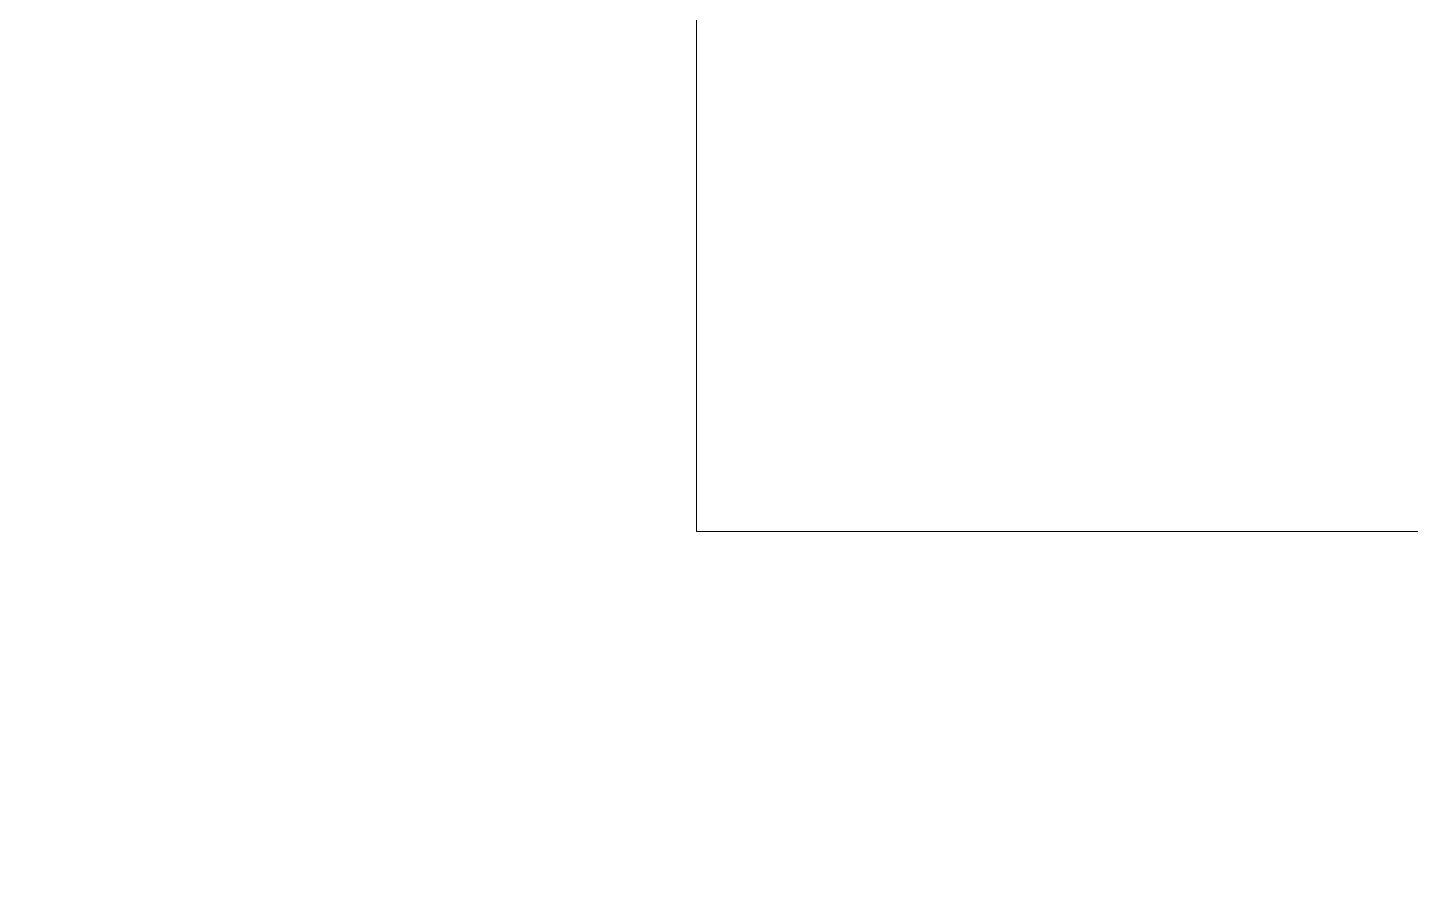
# Model space of a CAD drawing. Header units: millimetres. Extents: x 0 to 210, y 0 to 297.
# Drawn here: x 0 to 105.1, y 65.8 to 131.8 of the extents above; entities that cross this region are included whole.
import ezdxf

# ---------------------------------------------------------------- set-up
doc = ezdxf.new("R2010")
doc.units = ezdxf.units.MM
doc.linetypes.add('K5LT_THIN_INCLUDED_TO_HATCHING', pattern=[0])
doc.layers.add('Системный слой', color=7, linetype='Continuous')

# ---------------------------------------------------------------- blocks, each defined once
blk = doc.blocks.new('U5')
at = {"layer": 'Системный слой', "color": 7, "linetype": 'K5LT_THIN_INCLUDED_TO_HATCHING', "lineweight": 18}
for p, q in [((50.84, 93.53), (50.84, 253.62)), ((176.84, 93.53), (50.84, 93.53))]:
    blk.add_line(p, q, dxfattribs=at)

msp = doc.modelspace()

# ---------------------------------------------------------------- block references
at = {"layer": 'Системный слой'}
msp.add_blockref('U5', (0, 0), dxfattribs=at)

doc.saveas('drawing.dxf')
